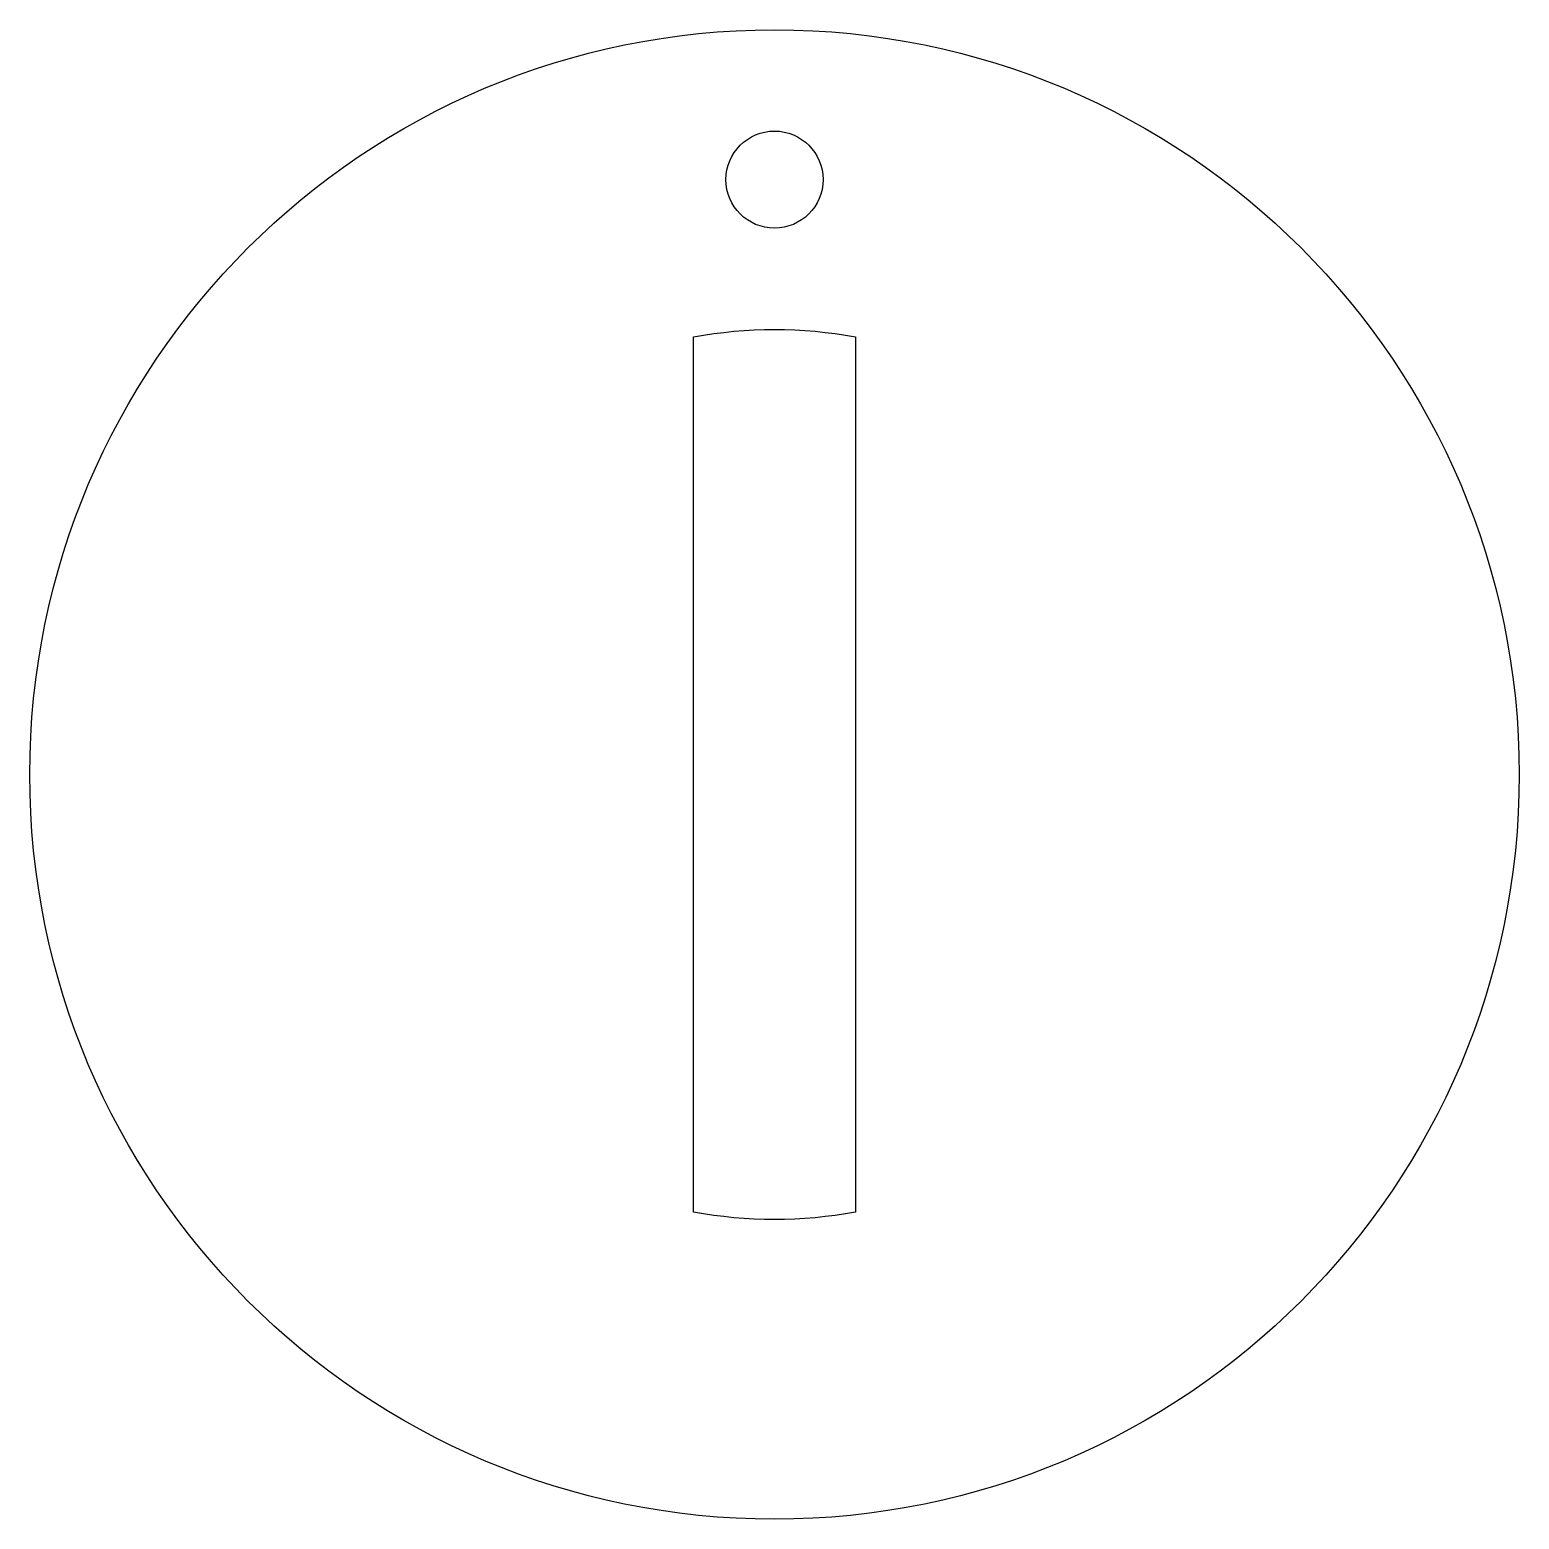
# Model space of a CAD drawing. Header units: millimetres. Extents: x -23 to 23, y -23 to 23.
import ezdxf

# ---------------------------------------------------------------- set-up
doc = ezdxf.new("R2010")
doc.units = ezdxf.units.MM

msp = doc.modelspace()

# ---------------------------------------------------------------- linework, layer by layer
msp.add_lwpolyline([(2.5, -13.521, -0.091673), (-2.5, -13.521), (-2.5, 13.521, -0.091673), (2.5, 13.521)], format="xyb", close=True)
for centre, radius in [((0, 0), 23.008), ((0, 18.379), 1.5)]:
    msp.add_circle(centre, radius)

doc.saveas('drawing.dxf')
